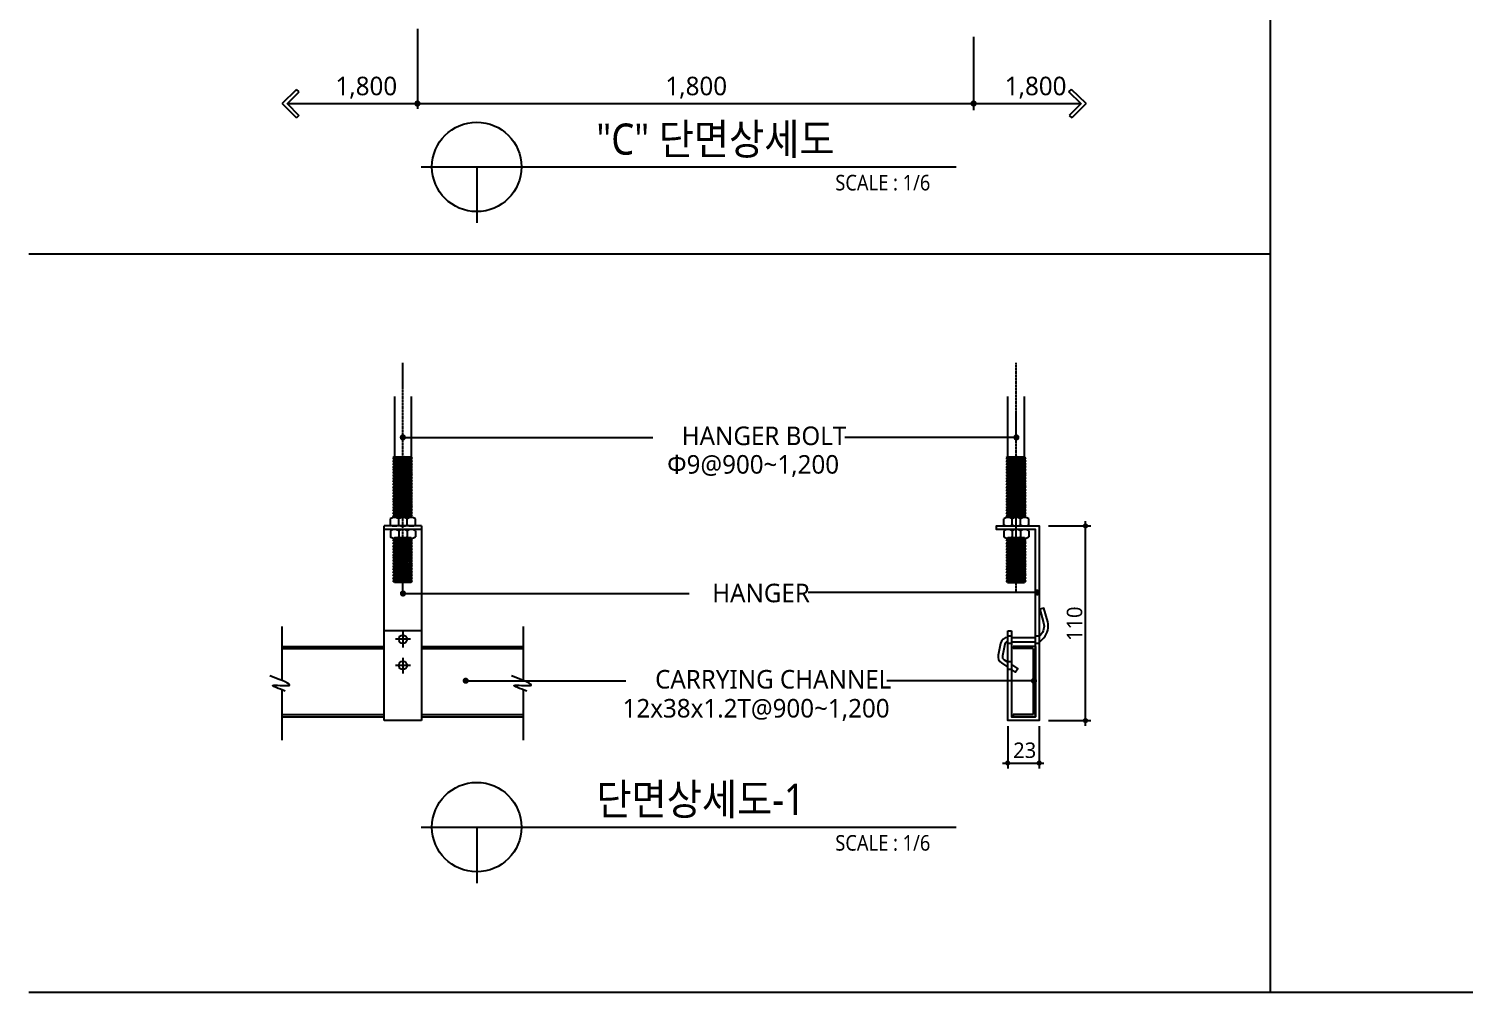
# Model space of a CAD drawing. Header units: millimetres. Extents: x 0 to 21000, y 0 to 5940.
# Drawn here: x 8585 to 11166, y 2123 to 3855 of the extents above; entities that cross this region are included whole.
import ezdxf

# ---------------------------------------------------------------- set-up
doc = ezdxf.new("R2010")
doc.units = ezdxf.units.MM
for name, pattern in [('CEN', [35, 30, -2, 1, -2]), ('CENTER', [2, 1.25, -0.25, 0.25, -0.25]), ('HIDDEN', [0.375, 0.25, -0.125])]:
    doc.linetypes.add(name, pattern=pattern)
for name, color, linetype in [('7', 7, 'Continuous'), ('ANCHOR', 4, 'Continuous'), ('ANGLEMOLDING', 4, 'Continuous'), ('CARRING', 6, 'Continuous'), ('CEN', 1, 'CEN'), ('DIM', 7, 'Continuous'), ('FIN', 6, 'Continuous'), ('TEXT', 3, 'Continuous')]:
    doc.layers.add(name, color=color, linetype=linetype)
doc.styles.add('GHS', font='malgun.ttf')

msp = doc.modelspace()

# ---------------------------------------------------------------- linework, layer by layer
for p, q in [((9040.6, 2682.9), (9040.6, 2780)), ((9474.8, 2682.9), (9474.8, 2780)), ((9040.6, 2575.9), (9040.6, 2666.2)), ((9474.8, 2575.9), (9474.8, 2666.2))]:
    msp.add_line(p, q)
at = {"color": 1, "linetype": 'HIDDEN'}
for p, q in [((10345.2, 2763.5), (10351.9, 2763.5)), ((10395.2, 2763.5), (10401.9, 2763.5)), ((10395.2, 2750.5), (10401.9, 2750.5)), ((10345.2, 2717), (10351.9, 2717)), ((10345.2, 2703.6), (10351.9, 2703.6))]:
    msp.add_line(p, q, dxfattribs=at)
at = {"color": 0}
for points in [[(10818, 2122.5), (10818, 5700)], [(8585, 3450.4), (10818, 3450.4)], [(8585, 2122.5), (15825, 2122.5)]]:
    msp.add_lwpolyline(points, dxfattribs=at)
for points in [[(9046.4, 2664.1), (9023.8, 2674.2), (9052.7, 2674.2), (9018.8, 2691.6)], [(9480.6, 2664.1), (9458, 2674.2), (9486.9, 2674.2), (9453, 2691.6)]]:
    msp.add_spline(points, degree=3)
at = {"layer": '7', "color": 1, "linetype": 'HIDDEN'}
msp.add_line((10345.2, 2750.5), (10351.9, 2750.5), dxfattribs=at)
at = {"layer": 'ANCHOR'}
for p, q in [((9242.7, 3194), (9242.7, 3085.3)), ((9272.7, 3194), (9272.7, 3085.3)), ((10345.7, 3085.3), (10345.7, 3194)), ((10375.7, 3085.3), (10375.7, 3194)), ((9235.2, 2963.1), (9235.2, 2974)), ((9272.7, 2976.1), (9242.7, 2976.1)), ((9250.2, 2961.1), (9250.2, 2976.1)), ((9265.2, 2961.1), (9265.2, 2976.1)), ((9280.2, 2963.1), (9280.2, 2974)), ((10338.2, 2963.1), (10338.2, 2974)), ((10375.7, 2976.1), (10345.7, 2976.1)), ((10353.2, 2961.1), (10353.2, 2976.1)), ((10368.2, 2961.1), (10368.2, 2976.1)), ((10383.2, 2963.1), (10383.2, 2974)), ((9224.4, 2611.1), (9224.4, 2961.1)), ((9291, 2961.1), (9224.4, 2961.1)), ((9291, 2954.4), (9224.4, 2954.4)), ((9235.2, 2952.3), (9235.2, 2941.5)), ((9250.2, 2954.4), (9250.2, 2939.4)), ((9265.2, 2954.4), (9265.2, 2939.4)), ((9280.2, 2952.3), (9280.2, 2941.5)), ((9291, 2961.1), (9291, 2611.1)), ((10338.2, 2952.3), (10338.2, 2941.5)), ((10345.7, 2961.1), (10375.7, 2961.1)), ((10353.2, 2954.4), (10353.2, 2939.4)), ((10368.2, 2954.4), (10368.2, 2939.4)), ((10383.2, 2952.3), (10383.2, 2941.5)), ((9272.7, 2939.4), (9242.7, 2939.4)), ((10375.7, 2939.4), (10345.7, 2939.4)), ((9291, 2772.3), (9224.4, 2772.3)), ((9257.7, 2771), (9257.7, 2742.5)), ((10345.2, 2772.3), (10351.9, 2772.3)), ((9271.2, 2757.3), (9244.3, 2757.3)), ((9271.2, 2710.3), (9244.3, 2710.3)), ((9257.7, 2724), (9257.7, 2695.5)), ((9291, 2611.1), (9224.4, 2611.1))]:
    msp.add_line(p, q, dxfattribs=at)
at = {"layer": 'ANCHOR', "color": 1}
for p, q in [((9274.7, 3082.9), (9272.7, 3085.3)), ((10377.7, 3082.9), (10375.7, 3085.3)), ((9274.7, 2978.3), (9272.7, 2976.1)), ((10377.7, 2978.3), (10375.7, 2976.1)), ((9242.7, 2937.4), (9239.7, 2935.4)), ((9274.7, 2929.8), (9239.7, 2935.4)), ((9242.7, 2932.2), (9239.7, 2935.4)), ((9242.7, 2932.2), (9239.7, 2930.2)), ((9274.7, 2924.6), (9239.7, 2930.2)), ((9242.7, 2927), (9239.7, 2930.2)), ((9242.7, 2927), (9239.7, 2924.9)), ((9274.7, 2919.3), (9239.7, 2924.9)), ((9242.7, 2921.7), (9239.7, 2924.9)), ((9242.7, 2921.7), (9239.7, 2919.7)), ((9274.7, 2914.1), (9239.7, 2919.7)), ((9242.7, 2916.5), (9239.7, 2919.7)), ((9242.7, 2937.4), (9240.7, 2939.5)), ((9272.7, 2932.8), (9242.7, 2937.4)), ((9272.7, 2932.8), (9242.7, 2937.4)), ((9272.7, 2927.6), (9242.7, 2932.2)), ((9272.7, 2927.6), (9242.7, 2932.2)), ((9272.7, 2922.3), (9242.7, 2927)), ((9272.7, 2922.3), (9242.7, 2927)), ((9272.7, 2917.1), (9242.7, 2921.7)), ((9272.7, 2917.1), (9242.7, 2921.7)), ((9274.7, 2935), (9247.4, 2939.4)), ((9272.7, 2938), (9263.8, 2939.4)), ((9274, 2939.4), (9272.7, 2938)), ((9274.7, 2935), (9272.7, 2938)), ((9274.7, 2935), (9272.7, 2932.8)), ((9274.7, 2929.8), (9272.7, 2932.8)), ((9274.7, 2929.8), (9272.7, 2927.6)), ((9274.7, 2924.6), (9272.7, 2927.6)), ((9274.7, 2924.6), (9272.7, 2922.3)), ((9274.7, 2919.3), (9272.7, 2922.3)), ((9274.7, 2919.3), (9272.7, 2917.1)), ((9274.7, 2914.1), (9272.7, 2917.1)), ((10345.7, 2937.5), (10342.6, 2935.4)), ((10345.7, 2932.2), (10342.6, 2935.4)), ((10377.7, 2929.8), (10342.6, 2935.4)), ((10345.7, 2932.2), (10342.6, 2930.2)), ((10345.7, 2927), (10342.6, 2930.2)), ((10377.7, 2924.6), (10342.6, 2930.2)), ((10345.7, 2927), (10342.6, 2925)), ((10345.7, 2921.8), (10342.6, 2925)), ((10377.7, 2919.4), (10342.6, 2925)), ((10345.7, 2921.8), (10342.6, 2919.8)), ((10345.7, 2916.5), (10342.6, 2919.8)), ((10377.7, 2914.1), (10342.6, 2919.8)), ((10345.7, 2937.5), (10343.7, 2939.5)), ((10375.7, 2932.8), (10345.7, 2937.5)), ((10375.7, 2932.8), (10345.7, 2937.5)), ((10375.7, 2932.8), (10345.7, 2937.5)), ((10375.7, 2932.8), (10345.7, 2937.5)), ((10375.7, 2927.6), (10345.7, 2932.2)), ((10375.7, 2927.6), (10345.7, 2932.2)), ((10375.7, 2922.4), (10345.7, 2927)), ((10375.7, 2922.4), (10345.7, 2927)), ((10375.7, 2917.1), (10345.7, 2921.8)), ((10375.7, 2917.1), (10345.7, 2921.8)), ((10377.7, 2935.1), (10350.6, 2939.4)), ((10375.7, 2938.1), (10367, 2939.4)), ((10375.7, 2938.1), (10367, 2939.4)), ((10376.9, 2939.4), (10375.7, 2938.1)), ((10377.7, 2935.1), (10375.7, 2938.1)), ((10377.7, 2935.1), (10375.7, 2932.8)), ((10377.7, 2929.8), (10375.7, 2932.8)), ((10377.7, 2929.8), (10375.7, 2927.6)), ((10377.7, 2924.6), (10375.7, 2927.6)), ((10377.7, 2924.6), (10375.7, 2922.4)), ((10377.7, 2919.4), (10375.7, 2922.4)), ((10377.7, 2919.4), (10375.7, 2917.1)), ((10377.7, 2914.1), (10375.7, 2917.1)), ((9242.7, 2916.5), (9239.7, 2914.5)), ((9274.7, 2908.9), (9239.7, 2914.5)), ((9242.7, 2911.3), (9239.7, 2914.5)), ((9242.7, 2911.3), (9239.7, 2909.3)), ((9274.7, 2903.6), (9239.7, 2909.3)), ((9242.7, 2906), (9239.7, 2909.3)), ((9242.7, 2906), (9239.7, 2904)), ((9274.7, 2898.4), (9239.7, 2904)), ((9242.7, 2900.8), (9239.7, 2904)), ((9242.7, 2900.8), (9239.7, 2898.8)), ((9274.7, 2893.2), (9239.7, 2898.8)), ((9242.7, 2895.6), (9239.7, 2898.8)), ((9242.7, 2895.6), (9239.7, 2893.6)), ((9274.7, 2887.9), (9239.7, 2893.6)), ((9242.7, 2890.3), (9239.7, 2893.6)), ((9272.7, 2911.9), (9242.7, 2916.5)), ((9272.7, 2911.9), (9242.7, 2916.5)), ((9272.7, 2911.9), (9242.7, 2916.5)), ((9272.7, 2911.9), (9242.7, 2916.5)), ((9272.7, 2906.7), (9242.7, 2911.3)), ((9272.7, 2906.7), (9242.7, 2911.3)), ((9272.7, 2901.4), (9242.7, 2906)), ((9272.7, 2901.4), (9242.7, 2906)), ((9272.7, 2896.2), (9242.7, 2900.8)), ((9272.7, 2896.2), (9242.7, 2900.8)), ((9272.7, 2891), (9242.7, 2895.6)), ((9272.7, 2891), (9242.7, 2895.6)), ((9274.7, 2914.1), (9272.7, 2911.9)), ((9274.7, 2908.9), (9272.7, 2911.9)), ((9274.7, 2908.9), (9272.7, 2906.7)), ((9274.7, 2903.6), (9272.7, 2906.7)), ((9274.7, 2903.6), (9272.7, 2901.4)), ((9274.7, 2898.4), (9272.7, 2901.4)), ((9274.7, 2898.4), (9272.7, 2896.2)), ((9274.7, 2893.2), (9272.7, 2896.2)), ((9274.7, 2893.2), (9272.7, 2891)), ((9274.7, 2887.9), (9272.7, 2891)), ((10345.7, 2916.5), (10342.6, 2914.5)), ((10345.7, 2911.3), (10342.6, 2914.5)), ((10377.7, 2908.9), (10342.6, 2914.5)), ((10345.7, 2911.3), (10342.6, 2909.3)), ((10345.7, 2906.1), (10342.6, 2909.3)), ((10377.7, 2903.7), (10342.6, 2909.3)), ((10345.7, 2906.1), (10342.6, 2904.1)), ((10345.7, 2900.8), (10342.6, 2904.1)), ((10377.7, 2898.4), (10342.6, 2904.1)), ((10345.7, 2900.8), (10342.6, 2898.8)), ((10345.7, 2895.6), (10342.6, 2898.8)), ((10377.7, 2893.2), (10342.6, 2898.8)), ((10345.7, 2895.6), (10342.6, 2893.6)), ((10345.7, 2890.4), (10342.6, 2893.6)), ((10377.7, 2888), (10342.6, 2893.6)), ((10375.7, 2911.9), (10345.7, 2916.5)), ((10375.7, 2911.9), (10345.7, 2916.5)), ((10375.7, 2906.7), (10345.7, 2911.3)), ((10375.7, 2906.7), (10345.7, 2911.3)), ((10375.7, 2906.7), (10345.7, 2911.3)), ((10375.7, 2906.7), (10345.7, 2911.3)), ((10375.7, 2901.5), (10345.7, 2906.1)), ((10375.7, 2901.5), (10345.7, 2906.1)), ((10375.7, 2896.2), (10345.7, 2900.8)), ((10375.7, 2896.2), (10345.7, 2900.8)), ((10375.7, 2891), (10345.7, 2895.6)), ((10375.7, 2891), (10345.7, 2895.6)), ((10377.7, 2914.1), (10375.7, 2911.9)), ((10377.7, 2908.9), (10375.7, 2911.9)), ((10377.7, 2908.9), (10375.7, 2906.7)), ((10377.7, 2903.7), (10375.7, 2906.7)), ((10377.7, 2903.7), (10375.7, 2901.5)), ((10377.7, 2898.4), (10375.7, 2901.5)), ((10377.7, 2898.4), (10375.7, 2896.2)), ((10377.7, 2893.2), (10375.7, 2896.2)), ((10377.7, 2893.2), (10375.7, 2891)), ((10377.7, 2888), (10375.7, 2891)), ((9242.7, 2890.3), (9239.7, 2888.3)), ((9242.7, 2885.1), (9239.7, 2888.3)), ((9274.7, 2882.7), (9239.7, 2888.3)), ((9242.7, 2885.1), (9239.7, 2883.1)), ((9242.7, 2879.9), (9239.7, 2883.1)), ((9274.7, 2877.5), (9239.7, 2883.1)), ((9242.7, 2879.9), (9239.7, 2877.9)), ((9242.7, 2874.7), (9239.7, 2877.9)), ((9274.7, 2872.3), (9239.7, 2877.9)), ((9242.7, 2874.7), (9239.7, 2872.6)), ((9242.7, 2869.4), (9239.7, 2872.6)), ((9274.7, 2867), (9239.7, 2872.6)), ((9242.7, 2869.4), (9239.7, 2867.4)), ((9242.7, 2864.2), (9239.7, 2867.4)), ((9274.7, 2861.8), (9239.7, 2867.4)), ((9272.7, 2885.7), (9242.7, 2890.3)), ((9272.7, 2885.7), (9242.7, 2890.3)), ((9272.7, 2885.7), (9242.7, 2890.3)), ((9272.7, 2885.7), (9242.7, 2890.3)), ((9272.7, 2880.5), (9242.7, 2885.1)), ((9272.7, 2880.5), (9242.7, 2885.1)), ((9272.7, 2875.3), (9242.7, 2879.9)), ((9272.7, 2875.3), (9242.7, 2879.9)), ((9272.7, 2870), (9242.7, 2874.7)), ((9272.7, 2870), (9242.7, 2874.7)), ((9272.7, 2864.8), (9242.7, 2869.4)), ((9272.7, 2864.8), (9242.7, 2869.4)), ((9274.7, 2887.9), (9272.7, 2885.7)), ((9274.7, 2882.7), (9272.7, 2885.7)), ((9274.7, 2882.7), (9272.7, 2880.5)), ((9274.7, 2877.5), (9272.7, 2880.5)), ((9274.7, 2877.5), (9272.7, 2875.3)), ((9274.7, 2872.3), (9272.7, 2875.3)), ((9274.7, 2872.3), (9272.7, 2870)), ((9274.7, 2867), (9272.7, 2870)), ((9274.7, 2867), (9272.7, 2864.8)), ((10345.7, 2890.4), (10342.6, 2888.4)), ((10345.7, 2885.2), (10342.6, 2888.4)), ((10377.7, 2882.8), (10342.6, 2888.4)), ((10345.7, 2885.2), (10342.6, 2883.1)), ((10377.7, 2877.5), (10342.6, 2883.1)), ((10345.7, 2879.9), (10342.6, 2883.1)), ((10345.7, 2879.9), (10342.6, 2877.9)), ((10377.7, 2872.3), (10342.6, 2877.9)), ((10345.7, 2874.7), (10342.6, 2877.9)), ((10345.7, 2874.7), (10342.6, 2872.7)), ((10377.7, 2867.1), (10342.6, 2872.7)), ((10345.7, 2869.5), (10342.6, 2872.7)), ((10345.7, 2869.5), (10342.6, 2867.5)), ((10377.7, 2861.8), (10342.6, 2867.5)), ((10345.7, 2864.2), (10342.6, 2867.5)), ((10375.7, 2885.8), (10345.7, 2890.4)), ((10375.7, 2885.8), (10345.7, 2890.4)), ((10375.7, 2880.5), (10345.7, 2885.2)), ((10375.7, 2880.5), (10345.7, 2885.2)), ((10375.7, 2880.5), (10345.7, 2885.2)), ((10375.7, 2880.5), (10345.7, 2885.2)), ((10375.7, 2875.3), (10345.7, 2879.9)), ((10375.7, 2875.3), (10345.7, 2879.9)), ((10375.7, 2870.1), (10345.7, 2874.7)), ((10375.7, 2870.1), (10345.7, 2874.7)), ((10375.7, 2864.9), (10345.7, 2869.5)), ((10375.7, 2864.9), (10345.7, 2869.5)), ((10377.7, 2888), (10375.7, 2885.8)), ((10377.7, 2882.8), (10375.7, 2885.8)), ((10377.7, 2882.8), (10375.7, 2880.5)), ((10377.7, 2877.5), (10375.7, 2880.5)), ((10377.7, 2877.5), (10375.7, 2875.3)), ((10377.7, 2872.3), (10375.7, 2875.3)), ((10377.7, 2872.3), (10375.7, 2870.1)), ((10377.7, 2867.1), (10375.7, 2870.1)), ((10377.7, 2867.1), (10375.7, 2864.9)), ((9242.7, 2864.2), (9239.7, 2862.2)), ((9255.9, 2859.6), (9239.7, 2862.2)), ((9242.7, 2859.6), (9239.7, 2862.2)), ((9272.7, 2859.6), (9242.7, 2864.2)), ((9272.7, 2859.6), (9242.7, 2864.2)), ((9272.7, 2859.6), (9242.7, 2859.6)), ((9274.7, 2861.8), (9272.7, 2864.8)), ((9274.7, 2861.8), (9272.7, 2859.6)), ((10345.7, 2864.2), (10342.6, 2862.2)), ((10345.1, 2859.6), (10342.6, 2862.2)), ((10359.8, 2859.6), (10342.6, 2862.2)), ((10345.1, 2859.6), (10375.6, 2859.6)), ((10375.7, 2859.6), (10345.7, 2864.2)), ((10375.7, 2859.6), (10345.7, 2864.2)), ((10377.7, 2861.8), (10375.6, 2859.6)), ((10377.7, 2861.8), (10375.7, 2864.9))]:
    msp.add_line(p, q, dxfattribs=at)
at = {"layer": 'ANCHOR'}
msp.add_lwpolyline([(10351.9, 2772.3), (10351.9, 2617.7), (10395.2, 2617.7), (10395.2, 2954.4), (10325.2, 2954.4), (10325.2, 2961.1), (10401.9, 2961.1), (10401.9, 2611.1), (10345.2, 2611.1), (10345.2, 2772.3)], dxfattribs=at)
for centre in [(9257.7, 2757.3), (9257.7, 2710.3)]:
    msp.add_circle(centre, 7.5, dxfattribs=at)
for centre, start, end in [((9242.7, 2961.5), 58.9734, 121.0266), ((9257.7, 2961.5), 58.9734, 121.0266), ((9272.7, 2961.5), 58.9734, 121.0266), ((10345.7, 2961.5), 58.9734, 121.0266), ((10360.7, 2961.5), 58.9734, 121.0266), ((10375.7, 2961.5), 58.9734, 121.0266), ((9242.7, 2975.6), 238.9734, 301.0266), ((9242.7, 2939.8), 58.9734, 121.0266), ((9257.7, 2975.6), 238.9734, 301.0266), ((9257.7, 2939.8), 58.9734, 121.0266), ((9272.7, 2975.6), 238.9734, 301.0266), ((9272.7, 2939.8), 58.9734, 121.0266), ((10345.7, 2975.6), 238.9734, 301.0266), ((10345.7, 2939.8), 58.9734, 121.0266), ((10360.7, 2975.6), 238.9734, 301.0266), ((10360.7, 2939.8), 58.9734, 121.0266), ((10375.7, 2975.6), 238.9734, 301.0266), ((10375.7, 2939.8), 58.9734, 121.0266), ((9242.7, 2953.9), 238.9734, 301.0266), ((9257.7, 2953.9), 238.9734, 301.0266), ((9272.7, 2953.9), 238.9734, 301.0266), ((10345.7, 2953.9), 238.9734, 301.0266), ((10360.7, 2953.9), 238.9734, 301.0266), ((10375.7, 2953.9), 238.9734, 301.0266)]:
    msp.add_arc(centre, 14.6, start, end, dxfattribs=at)
at = {"layer": 'ANGLEMOLDING', "color": 1}
for p, q in [((9242.7, 3085.3), (9239.7, 3083.3)), ((9274.7, 3077.6), (9239.7, 3083.3)), ((9242.7, 3080), (9239.7, 3083.3)), ((9242.7, 3080), (9239.7, 3078)), ((9274.7, 3072.4), (9239.7, 3078)), ((9242.7, 3074.8), (9239.7, 3078)), ((9242.7, 3074.8), (9239.7, 3072.8)), ((9274.7, 3067.2), (9239.7, 3072.8)), ((9242.7, 3069.6), (9239.7, 3072.8)), ((9242.7, 3085.3), (9272.7, 3085.3)), ((9272.7, 3080.7), (9242.7, 3085.3)), ((9272.7, 3080.7), (9242.7, 3085.3)), ((9272.7, 3075.4), (9242.7, 3080)), ((9272.7, 3075.4), (9242.7, 3080)), ((9272.7, 3070.2), (9242.7, 3074.8)), ((9272.7, 3070.2), (9242.7, 3074.8)), ((9274.5, 3083.1), (9260.2, 3085.3)), ((9274.7, 3082.9), (9272.7, 3080.7)), ((9274.7, 3077.6), (9272.7, 3080.7)), ((9274.7, 3077.6), (9272.7, 3075.4)), ((9274.7, 3072.4), (9272.7, 3075.4)), ((9274.7, 3072.4), (9272.7, 3070.2)), ((10345.7, 3085.3), (10342.6, 3083.3)), ((10345.7, 3080), (10342.6, 3083.3)), ((10377.7, 3077.6), (10342.6, 3083.3)), ((10345.7, 3080), (10342.6, 3078)), ((10345.7, 3074.8), (10342.6, 3078)), ((10377.7, 3072.4), (10342.6, 3078)), ((10345.7, 3074.8), (10342.6, 3072.8)), ((10345.7, 3069.6), (10342.6, 3072.8)), ((10377.7, 3067.2), (10342.6, 3072.8)), ((10375.7, 3080.7), (10345.7, 3085.3)), ((10375.7, 3080.7), (10345.7, 3085.3)), ((10345.7, 3085.3), (10375.7, 3085.3)), ((10375.7, 3075.4), (10345.7, 3080)), ((10375.7, 3075.4), (10345.7, 3080)), ((10375.7, 3070.2), (10345.7, 3074.8)), ((10375.7, 3070.2), (10345.7, 3074.8)), ((10377.5, 3083.1), (10363.2, 3085.3)), ((10377.7, 3082.9), (10375.7, 3080.7)), ((10377.7, 3077.6), (10375.7, 3080.7)), ((10377.7, 3077.6), (10375.7, 3075.4)), ((10377.7, 3072.4), (10375.7, 3075.4)), ((10377.7, 3072.4), (10375.7, 3070.2)), ((9242.7, 3069.6), (9239.7, 3067.6)), ((9274.7, 3061.9), (9239.7, 3067.6)), ((9242.7, 3064.3), (9239.7, 3067.6)), ((9242.7, 3064.3), (9239.7, 3062.3)), ((9274.7, 3056.7), (9239.7, 3062.3)), ((9242.7, 3059.1), (9239.7, 3062.3)), ((9242.7, 3059.1), (9239.7, 3057.1)), ((9274.7, 3051.5), (9239.7, 3057.1)), ((9242.7, 3053.9), (9239.7, 3057.1)), ((9242.7, 3053.9), (9239.7, 3051.9)), ((9274.7, 3046.3), (9239.7, 3051.9)), ((9242.7, 3048.7), (9239.7, 3051.9)), ((9242.7, 3048.7), (9239.7, 3046.6)), ((9274.7, 3041), (9239.7, 3046.6)), ((9242.7, 3043.4), (9239.7, 3046.6)), ((9272.7, 3065), (9242.7, 3069.6)), ((9272.7, 3065), (9242.7, 3069.6)), ((9272.7, 3059.7), (9242.7, 3064.3)), ((9272.7, 3059.7), (9242.7, 3064.3)), ((9272.7, 3054.5), (9242.7, 3059.1)), ((9272.7, 3054.5), (9242.7, 3059.1)), ((9272.7, 3054.5), (9242.7, 3059.1)), ((9272.7, 3054.5), (9242.7, 3059.1)), ((9272.7, 3049.3), (9242.7, 3053.9)), ((9272.7, 3049.3), (9242.7, 3053.9)), ((9272.7, 3044), (9242.7, 3048.7)), ((9272.7, 3044), (9242.7, 3048.7)), ((9274.7, 3067.2), (9272.7, 3070.2)), ((9274.7, 3067.2), (9272.7, 3065)), ((9274.7, 3061.9), (9272.7, 3065)), ((9274.7, 3061.9), (9272.7, 3059.7)), ((9274.7, 3056.7), (9272.7, 3059.7)), ((9274.7, 3056.7), (9272.7, 3054.5)), ((9274.7, 3051.5), (9272.7, 3054.5)), ((9274.7, 3051.5), (9272.7, 3049.3)), ((9274.7, 3046.3), (9272.7, 3049.3)), ((9274.7, 3046.3), (9272.7, 3044)), ((10345.7, 3069.6), (10342.6, 3067.6)), ((10345.7, 3064.3), (10342.6, 3067.6)), ((10377.7, 3061.9), (10342.6, 3067.6)), ((10345.7, 3064.3), (10342.6, 3062.3)), ((10345.7, 3059.1), (10342.6, 3062.3)), ((10377.7, 3056.7), (10342.6, 3062.3)), ((10345.7, 3059.1), (10342.6, 3057.1)), ((10345.7, 3053.9), (10342.6, 3057.1)), ((10377.7, 3051.5), (10342.6, 3057.1)), ((10345.7, 3053.9), (10342.6, 3051.9)), ((10345.7, 3048.7), (10342.6, 3051.9)), ((10377.7, 3046.3), (10342.6, 3051.9)), ((10345.7, 3048.7), (10342.6, 3046.6)), ((10345.7, 3043.4), (10342.6, 3046.6)), ((10377.7, 3041), (10342.6, 3046.6)), ((10375.7, 3065), (10345.7, 3069.6)), ((10375.7, 3065), (10345.7, 3069.6)), ((10375.7, 3059.7), (10345.7, 3064.3)), ((10375.7, 3059.7), (10345.7, 3064.3)), ((10375.7, 3054.5), (10345.7, 3059.1)), ((10375.7, 3054.5), (10345.7, 3059.1)), ((10375.7, 3054.5), (10345.7, 3059.1)), ((10375.7, 3054.5), (10345.7, 3059.1)), ((10375.7, 3049.3), (10345.7, 3053.9)), ((10375.7, 3049.3), (10345.7, 3053.9)), ((10375.7, 3044), (10345.7, 3048.7)), ((10375.7, 3044), (10345.7, 3048.7)), ((10377.7, 3067.2), (10375.7, 3070.2)), ((10377.7, 3067.2), (10375.7, 3065)), ((10377.7, 3061.9), (10375.7, 3065)), ((10377.7, 3061.9), (10375.7, 3059.7)), ((10377.7, 3056.7), (10375.7, 3059.7)), ((10377.7, 3056.7), (10375.7, 3054.5)), ((10377.7, 3051.5), (10375.7, 3054.5)), ((10377.7, 3051.5), (10375.7, 3049.3)), ((10377.7, 3046.3), (10375.7, 3049.3)), ((10377.7, 3046.3), (10375.7, 3044)), ((9242.7, 3043.4), (9239.7, 3041.4)), ((9274.7, 3035.8), (9239.7, 3041.4)), ((9242.7, 3038.2), (9239.7, 3041.4)), ((9242.7, 3038.2), (9239.7, 3036.2)), ((9274.7, 3030.6), (9239.7, 3036.2)), ((9242.7, 3033), (9239.7, 3036.2)), ((9242.7, 3033), (9239.7, 3031)), ((9274.7, 3025.3), (9239.7, 3031)), ((9242.7, 3027.7), (9239.7, 3031)), ((9242.7, 3027.7), (9239.7, 3025.7)), ((9274.7, 3020.1), (9239.7, 3025.7)), ((9242.7, 3022.5), (9239.7, 3025.7)), ((9242.7, 3022.5), (9239.7, 3020.5)), ((9274.7, 3014.9), (9239.7, 3020.5)), ((9242.7, 3017.3), (9239.7, 3020.5)), ((9272.7, 3038.8), (9242.7, 3043.4)), ((9272.7, 3038.8), (9242.7, 3043.4)), ((9272.7, 3033.6), (9242.7, 3038.2)), ((9272.7, 3033.6), (9242.7, 3038.2)), ((9272.7, 3028.4), (9242.7, 3033)), ((9272.7, 3028.4), (9242.7, 3033)), ((9272.7, 3028.4), (9242.7, 3033)), ((9272.7, 3028.4), (9242.7, 3033)), ((9272.7, 3023.1), (9242.7, 3027.7)), ((9272.7, 3023.1), (9242.7, 3027.7)), ((9272.7, 3017.9), (9242.7, 3022.5)), ((9272.7, 3017.9), (9242.7, 3022.5)), ((9274.7, 3041), (9272.7, 3044)), ((9274.7, 3041), (9272.7, 3038.8)), ((9274.7, 3035.8), (9272.7, 3038.8)), ((9274.7, 3035.8), (9272.7, 3033.6)), ((9274.7, 3030.6), (9272.7, 3033.6)), ((9274.7, 3030.6), (9272.7, 3028.4)), ((9274.7, 3025.3), (9272.7, 3028.4)), ((9274.7, 3025.3), (9272.7, 3023.1)), ((9274.7, 3020.1), (9272.7, 3023.1)), ((9274.7, 3020.1), (9272.7, 3017.9)), ((10345.7, 3043.4), (10342.6, 3041.4)), ((10345.7, 3038.2), (10342.6, 3041.4)), ((10377.7, 3035.8), (10342.6, 3041.4)), ((10345.7, 3038.2), (10342.6, 3036.2)), ((10345.7, 3033), (10342.6, 3036.2)), ((10377.7, 3030.6), (10342.6, 3036.2)), ((10345.7, 3033), (10342.6, 3031)), ((10345.7, 3027.7), (10342.6, 3031)), ((10377.7, 3025.3), (10342.6, 3031)), ((10345.7, 3027.7), (10342.6, 3025.7)), ((10345.7, 3022.5), (10342.6, 3025.7)), ((10377.7, 3020.1), (10342.6, 3025.7)), ((10345.7, 3022.5), (10342.6, 3020.5)), ((10345.7, 3017.3), (10342.6, 3020.5)), ((10377.7, 3014.9), (10342.6, 3020.5)), ((10375.7, 3038.8), (10345.7, 3043.4)), ((10375.7, 3038.8), (10345.7, 3043.4)), ((10375.7, 3033.6), (10345.7, 3038.2)), ((10375.7, 3033.6), (10345.7, 3038.2)), ((10375.7, 3028.4), (10345.7, 3033)), ((10375.7, 3028.4), (10345.7, 3033)), ((10375.7, 3028.4), (10345.7, 3033)), ((10375.7, 3028.4), (10345.7, 3033)), ((10375.7, 3023.1), (10345.7, 3027.7)), ((10375.7, 3023.1), (10345.7, 3027.7)), ((10375.7, 3017.9), (10345.7, 3022.5)), ((10375.7, 3017.9), (10345.7, 3022.5)), ((10377.7, 3041), (10375.7, 3044)), ((10377.7, 3041), (10375.7, 3038.8)), ((10377.7, 3035.8), (10375.7, 3038.8)), ((10377.7, 3035.8), (10375.7, 3033.6)), ((10377.7, 3030.6), (10375.7, 3033.6)), ((10377.7, 3030.6), (10375.7, 3028.4)), ((10377.7, 3025.3), (10375.7, 3028.4)), ((10377.7, 3025.3), (10375.7, 3023.1)), ((10377.7, 3020.1), (10375.7, 3023.1)), ((10377.7, 3020.1), (10375.7, 3017.9)), ((9242.7, 3017.3), (9239.7, 3015.3)), ((9274.7, 3009.7), (9239.7, 3015.3)), ((9242.7, 3012.1), (9239.7, 3015.3)), ((9242.7, 3012.1), (9239.7, 3010)), ((9274.7, 3004.4), (9239.7, 3010)), ((9242.7, 3006.8), (9239.7, 3010)), ((9242.7, 3006.8), (9239.7, 3004.8)), ((9274.7, 2999.2), (9239.7, 3004.8)), ((9242.7, 3001.6), (9239.7, 3004.8)), ((9242.7, 3001.6), (9239.7, 2999.6)), ((9274.7, 2994), (9239.7, 2999.6)), ((9242.7, 2996.4), (9239.7, 2999.6)), ((9242.7, 2996.4), (9239.7, 2994.3)), ((9274.7, 2988.7), (9239.7, 2994.3)), ((9242.7, 2991.1), (9239.7, 2994.3)), ((9272.7, 3012.7), (9242.7, 3017.3)), ((9272.7, 3012.7), (9242.7, 3017.3)), ((9272.7, 3007.4), (9242.7, 3012.1)), ((9272.7, 3007.4), (9242.7, 3012.1)), ((9272.7, 3002.2), (9242.7, 3006.8)), ((9272.7, 3002.2), (9242.7, 3006.8)), ((9272.7, 3002.2), (9242.7, 3006.8)), ((9272.7, 3002.2), (9242.7, 3006.8)), ((9272.7, 2997), (9242.7, 3001.6)), ((9272.7, 2997), (9242.7, 3001.6)), ((9272.7, 2991.7), (9242.7, 2996.4)), ((9272.7, 2991.7), (9242.7, 2996.4)), ((9274.7, 3014.9), (9272.7, 3017.9)), ((9274.7, 3014.9), (9272.7, 3012.7)), ((9274.7, 3009.7), (9272.7, 3012.7)), ((9274.7, 3009.7), (9272.7, 3007.4)), ((9274.7, 3004.4), (9272.7, 3007.4)), ((9274.7, 3004.4), (9272.7, 3002.2)), ((9274.7, 2999.2), (9272.7, 3002.2)), ((9274.7, 2999.2), (9272.7, 2997)), ((9274.7, 2994), (9272.7, 2997)), ((10345.7, 3017.3), (10342.6, 3015.3)), ((10345.7, 3012.1), (10342.6, 3015.3)), ((10377.7, 3009.7), (10342.6, 3015.3)), ((10345.7, 3012.1), (10342.6, 3010)), ((10345.7, 3006.8), (10342.6, 3010)), ((10377.7, 3004.4), (10342.6, 3010)), ((10345.7, 3006.8), (10342.6, 3004.8)), ((10345.7, 3001.6), (10342.6, 3004.8)), ((10377.7, 2999.2), (10342.6, 3004.8)), ((10345.7, 3001.6), (10342.6, 2999.6)), ((10345.7, 2996.4), (10342.6, 2999.6)), ((10377.7, 2994), (10342.6, 2999.6)), ((10345.7, 2996.4), (10342.6, 2994.3)), ((10345.7, 2991.1), (10342.6, 2994.3)), ((10377.7, 2988.7), (10342.6, 2994.3)), ((10375.7, 3012.7), (10345.7, 3017.3)), ((10375.7, 3012.7), (10345.7, 3017.3)), ((10375.7, 3007.4), (10345.7, 3012.1)), ((10375.7, 3007.4), (10345.7, 3012.1)), ((10375.7, 3002.2), (10345.7, 3006.8)), ((10375.7, 3002.2), (10345.7, 3006.8)), ((10375.7, 3002.2), (10345.7, 3006.8)), ((10375.7, 3002.2), (10345.7, 3006.8)), ((10375.7, 2997), (10345.7, 3001.6)), ((10375.7, 2997), (10345.7, 3001.6)), ((10375.7, 2991.7), (10345.7, 2996.4)), ((10375.7, 2991.7), (10345.7, 2996.4)), ((10377.7, 3014.9), (10375.7, 3017.9)), ((10377.7, 3014.9), (10375.7, 3012.7)), ((10377.7, 3009.7), (10375.7, 3012.7)), ((10377.7, 3009.7), (10375.7, 3007.4)), ((10377.7, 3004.4), (10375.7, 3007.4)), ((10377.7, 3004.4), (10375.7, 3002.2)), ((10377.7, 2999.2), (10375.7, 3002.2)), ((10377.7, 2999.2), (10375.7, 2997)), ((10377.7, 2994), (10375.7, 2997)), ((9242.7, 2991.1), (9239.7, 2989.1)), ((9274.7, 2983.5), (9239.7, 2989.1)), ((9242.7, 2985.9), (9239.7, 2989.1)), ((9242.7, 2985.9), (9239.7, 2983.9)), ((9274.7, 2978.3), (9239.7, 2983.9)), ((9242.7, 2980.7), (9239.7, 2983.9)), ((9242.7, 2980.7), (9239.7, 2978.7)), ((9242.2, 2976), (9239.7, 2978.7)), ((9255.9, 2976.1), (9239.7, 2978.7)), ((9272.7, 2986.5), (9242.7, 2991.1)), ((9272.7, 2986.5), (9242.7, 2991.1)), ((9272.7, 2981.3), (9242.7, 2985.9)), ((9272.7, 2981.3), (9242.7, 2985.9)), ((9272.7, 2976.1), (9242.7, 2980.7)), ((9274.7, 2994), (9272.7, 2991.7)), ((9274.7, 2988.7), (9272.7, 2991.7)), ((9274.7, 2988.7), (9272.7, 2986.5)), ((9274.7, 2983.5), (9272.7, 2986.5)), ((9274.7, 2983.5), (9272.7, 2981.3)), ((9274.7, 2978.3), (9272.7, 2981.3)), ((10345.7, 2991.1), (10342.6, 2989.1)), ((10345.7, 2985.9), (10342.6, 2989.1)), ((10377.7, 2983.5), (10342.6, 2989.1)), ((10345.7, 2985.9), (10342.6, 2983.9)), ((10345.7, 2980.7), (10342.6, 2983.9)), ((10377.7, 2978.3), (10342.6, 2983.9)), ((10345.7, 2980.7), (10342.7, 2978.7)), ((10345.1, 2976), (10342.7, 2978.7)), ((10358.9, 2976.1), (10342.7, 2978.7)), ((10375.7, 2986.5), (10345.7, 2991.1)), ((10375.7, 2986.5), (10345.7, 2991.1)), ((10375.7, 2981.3), (10345.7, 2985.9)), ((10375.7, 2981.3), (10345.7, 2985.9)), ((10375.7, 2976.1), (10345.7, 2980.7)), ((10375.7, 2976.1), (10345.7, 2980.7)), ((10377.7, 2994), (10375.7, 2991.7)), ((10377.7, 2988.7), (10375.7, 2991.7)), ((10377.7, 2988.7), (10375.7, 2986.5)), ((10377.7, 2983.5), (10375.7, 2986.5)), ((10377.7, 2983.5), (10375.7, 2981.3)), ((10377.7, 2978.3), (10375.7, 2981.3))]:
    msp.add_line(p, q, dxfattribs=at)
at = {"layer": 'CARRING'}
for p, q in [((9040.6, 2744.4), (9224.4, 2744.4)), ((9040.6, 2740.4), (9224.4, 2740.4)), ((9291, 2744.4), (9474.8, 2744.4)), ((9291, 2740.4), (9474.8, 2740.4)), ((9040.6, 2621.7), (9224.4, 2621.7)), ((9040.6, 2617.7), (9224.4, 2617.7)), ((9291, 2621.7), (9474.8, 2621.7)), ((9291, 2617.7), (9474.8, 2617.7))]:
    msp.add_line(p, q, dxfattribs=at)
at = {"layer": 'CARRING', "color": 2}
for p, q in [((10395.2, 2744.4), (10355.2, 2744.4)), ((10355.2, 2744.4), (10355.2, 2740.4)), ((10391.2, 2740.4), (10355.2, 2740.4)), ((10391.2, 2740.4), (10391.2, 2621.7)), ((10395.2, 2744.4), (10395.2, 2617.7)), ((10391.2, 2621.7), (10355.2, 2621.7)), ((10355.2, 2621.7), (10355.2, 2617.7)), ((10395.2, 2617.7), (10355.2, 2617.7))]:
    msp.add_line(p, q, dxfattribs=at)
at = {"layer": 'CEN', "linetype": 'CENTER'}
for p, q in [((9257.7, 2845.4), (9257.7, 3254.2)), ((10360.7, 2840.3), (10360.7, 3254.2))]:
    msp.add_line(p, q, dxfattribs=at)
at = {"layer": 'DIM'}
for p, q in [((9283.9, 3854.7), (9283.9, 3710.9)), ((10283.9, 3840.6), (10283.9, 3708.9)), ((9040.6, 3720.5), (9066.7, 3745.9)), ((9071.3, 3741.3), (9066.7, 3745.9)), ((10455.4, 3741.3), (10459.9, 3745.9)), ((10486.1, 3720.5), (10459.9, 3745.9)), ((9040.6, 3720.5), (9066.2, 3694.6)), ((9049.5, 3720.1), (9071.3, 3741.3)), ((9049.5, 3720.7), (9070.9, 3699.1)), ((9049.8, 3720.5), (9283.9, 3720.5)), ((9283.9, 3720.5), (10283.9, 3720.5)), ((10283.9, 3720.5), (10476.9, 3720.5)), ((10477.1, 3720.1), (10455.4, 3741.3)), ((10477.1, 3720.7), (10455.8, 3699.1)), ((10486.1, 3720.5), (10460.5, 3694.6)), ((9070.9, 3699.1), (9066.2, 3694.6)), ((10455.8, 3699.1), (10460.5, 3694.6)), ((10485.1, 2601.9), (10485.1, 2969.9)), ((10418.7, 2961.1), (10494.9, 2961.1)), ((10418.7, 2611.1), (10494.9, 2611.1)), ((10345.2, 2601.2), (10345.2, 2525)), ((10401.9, 2601.2), (10401.9, 2525)), ((10336.1, 2534.7), (10410.1, 2534.7))]:
    msp.add_line(p, q, dxfattribs=at)
for points, const_width in [([(9286.7, 3720.5, -1), (9281.1, 3720.5, -1)], 5.56), ([(10286.7, 3720.5, -1), (10281.1, 3720.5, -1)], 5.56), ([(10485.1, 2963.4, -1), (10485.1, 2958.7, -1)], 4.63), ([(10485.1, 2613.4, -1), (10485.1, 2608.7, -1)], 4.63), ([(10347.5, 2534.7, -1), (10342.9, 2534.7, -1)], 4.63), ([(10404.2, 2534.7, -1), (10399.6, 2534.7, -1)], 4.63)]:
    msp.add_lwpolyline(points, format="xyb", close=True, dxfattribs=dict(at, const_width=const_width))
at = {"layer": 'FIN', "color": 1}
for p, q in [((10351.9, 2760.4), (10395.2, 2760.4)), ((10351.9, 2752.7), (10395.2, 2752.7))]:
    msp.add_line(p, q, dxfattribs=at)
for points in [[(10401.9, 2751.6), (10410, 2760.1, 0.261897), (10417.1, 2788.7), (10410.4, 2813.3), (10403, 2811.3), (10409.7, 2787, -0.261897), (10404.1, 2764.8), (10401.9, 2762.4)], [(10345.2, 2760.4, 0.354318), (10332.2, 2749.8), (10328.1, 2728.5, 0.310817), (10333.9, 2714.6), (10345.2, 2707.3)], [(10345.2, 2752.7, 0.385083), (10339.8, 2748.7), (10335.7, 2727.5, 0.310817), (10338.6, 2720.5), (10345.2, 2716.2)]]:
    msp.add_lwpolyline(points, format="xyb", dxfattribs=at)
msp.add_lwpolyline([(10351.9, 2711.7), (10363.2, 2704.4), (10359.1, 2698.1), (10351.9, 2702.7)], dxfattribs=at)
at = {"layer": 'TEXT'}
for p, q in [((9290.9, 3606.6), (10252.3, 3606.6)), ((9390.5, 3606.6), (9390.5, 3505.9)), ((9290.9, 2419.5), (10252.3, 2419.5)), ((9390.5, 2419.5), (9390.5, 2318.8))]:
    msp.add_line(p, q, dxfattribs=at)
at = {"layer": 'TEXT', "color": 1}
for p, q in [((9257.7, 3120.2), (9707.2, 3120.2)), ((10360.7, 3120.2), (10052.3, 3120.2)), ((9257.9, 2839.6), (9772.5, 2839.6)), ((10398.4, 2841.4), (9986.6, 2841.4)), ((9370.7, 2682.7), (9658.9, 2682.7)), ((10392.6, 2682.7), (10128.1, 2682.7))]:
    msp.add_line(p, q, dxfattribs=at)
at = {"layer": 'TEXT', "color": 1, "linetype": 'ByBlock', "const_width": 5.56}
for points in [[(9254.9, 3120.2, 1), (9260.5, 3120.2, 1)], [(10363.6, 3120.2, -1), (10358.1, 3120.2, -1)], [(9255.1, 2839.6, 1), (9260.7, 2839.6, 1)], [(10401.2, 2841.4, -1), (10395.6, 2841.4, -1)], [(9368, 2682.7, 1), (9373.5, 2682.7, 1)], [(10395.3, 2682.7, -1), (10389.8, 2682.7, -1)]]:
    msp.add_lwpolyline(points, format="xyb", close=True, dxfattribs=at)
at = {"layer": 'TEXT'}
for centre in [(9390.5, 3606.6), (9390.5, 2419.5)]:
    msp.add_circle(centre, 80.4, dxfattribs=at)

# ---------------------------------------------------------------- texts
at = {"layer": 'TEXT', "style": 'GHS'}
for s, height, p in [('1,800', 33.33, (9136.5, 3735.4)), ('1,800', 33.33, (9729.7, 3735.4)), ('1,800', 33.33, (10339.9, 3735.4)), ('HANGER BOLT', 33.333, (9759.1, 3106.4)), ('Φ9@900~1,200', 33.333, (9733, 3055.1)), ('HANGER', 33.33, (9813.9, 2823.8)), ('CARRYING CHANNEL', 33.333, (9711.3, 2668.7)), ('12x38x1.2T@900~1,200', 33.333, (9652.8, 2616.6)), ('23', 27.78, (10355.1, 2543.9))]:
    msp.add_text(s, height=height, dxfattribs=at).set_placement(p)
at = {"layer": 'TEXT', "style": 'GHS', "width": 0.9}
for s, height, p in [('"C" 단면상세도', 56, (9605.6, 3628.6)), ('SCALE : 1/6', 28, (10035.3, 3564.3)), ('단면상세도-1', 56, (9605.6, 2441.5)), ('SCALE : 1/6', 28, (10035.3, 2377.2))]:
    msp.add_text(s, height=height, dxfattribs=at).set_placement(p)
at = {"layer": 'TEXT', "style": 'GHS'}
msp.add_text('110', height=27.78, rotation=90, dxfattribs=at).set_placement((10479.2, 2754.1))

doc.saveas('drawing.dxf')
